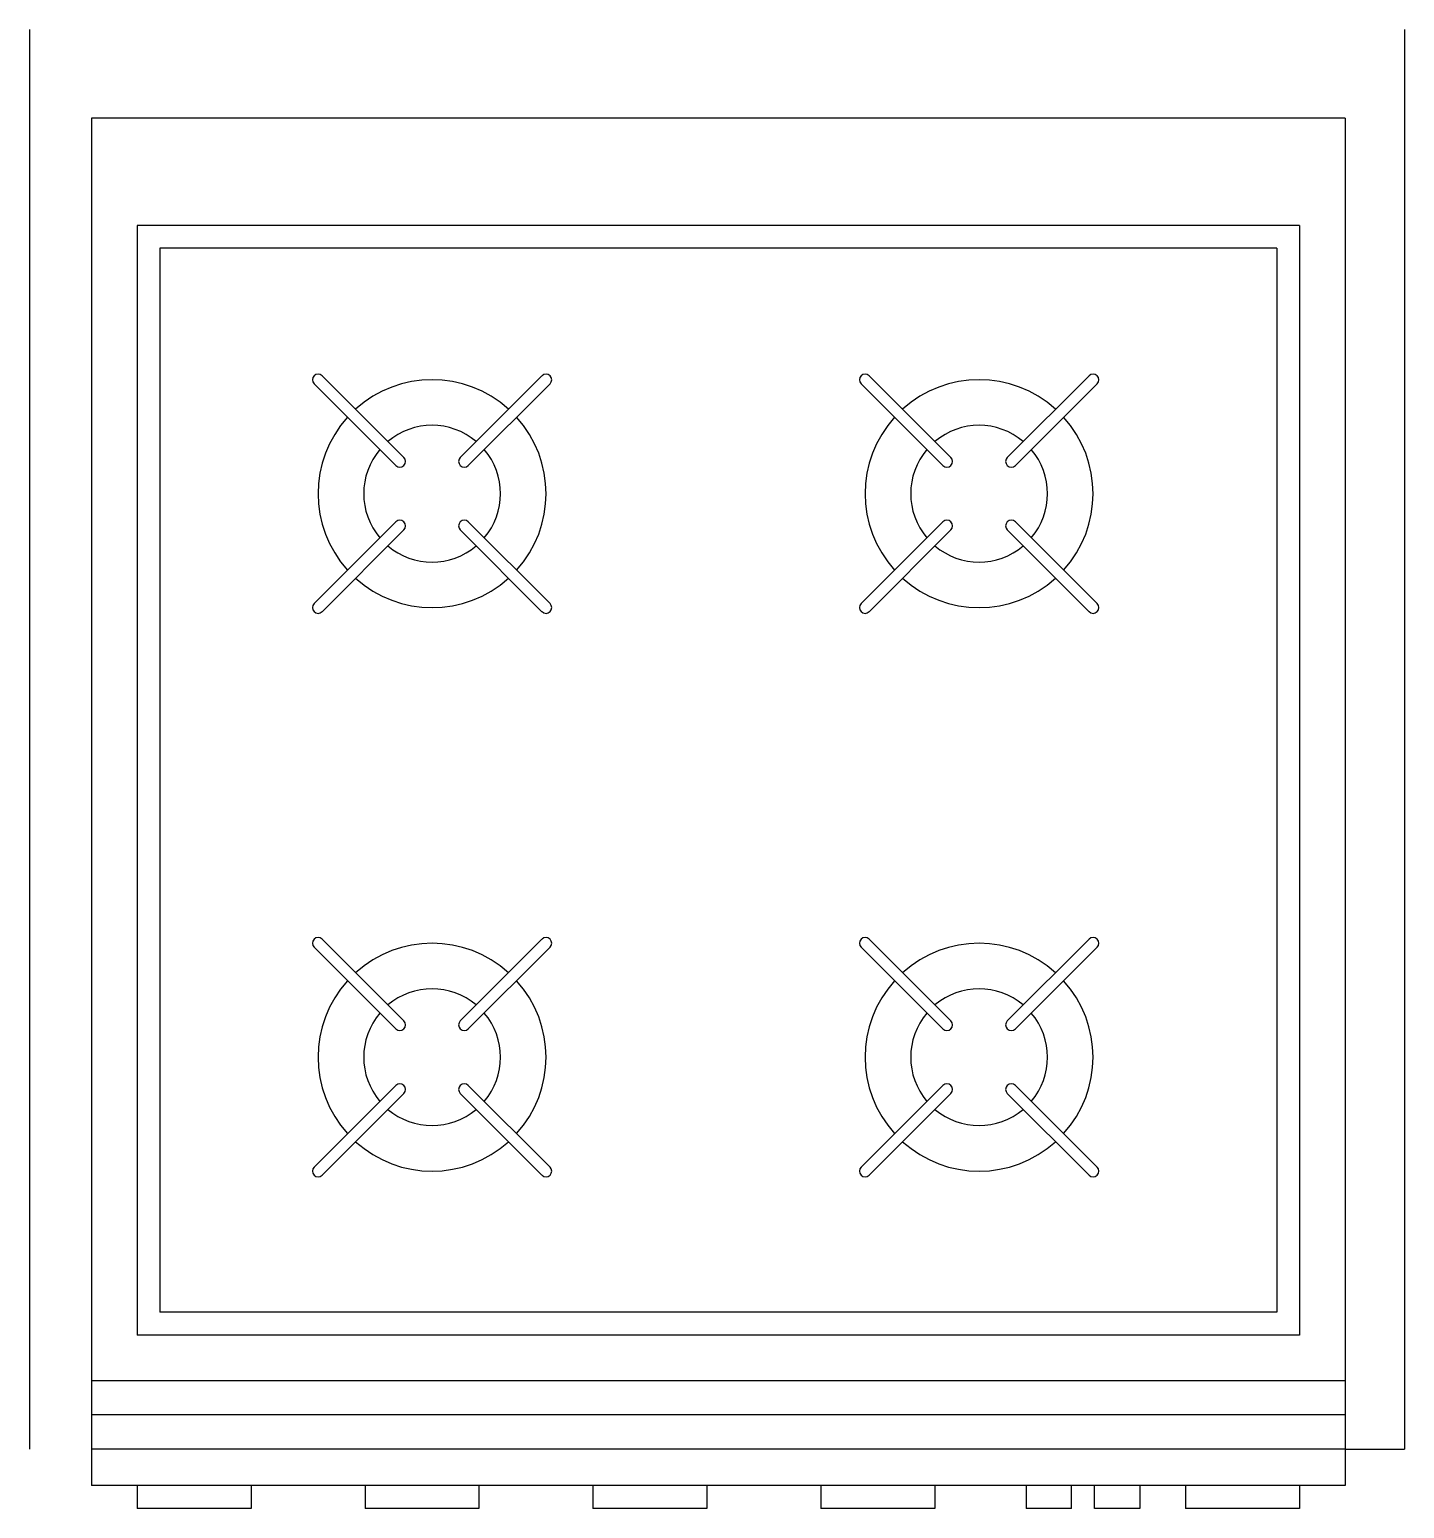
# Model space of a CAD drawing. Extents: x 71.287 to 71.89, y 381.639 to 382.288.
import ezdxf

# ---------------------------------------------------------------- set-up
doc = ezdxf.new("R2010")
doc.units = 0
doc.header["$LTSCALE"] = 0.01
doc.header["$MEASUREMENT"] = 0
doc.layers.get('0').update_dxf_attribs({"linetype": 'CONTINUOUS'})

msp = doc.modelspace()

# ---------------------------------------------------------------- linework, layer by layer
for p, q in [((71.28711, 382.28766), (71.28711, 381.66486)), ((71.89031, 382.28766), (71.89031, 381.66486)), ((71.86429, 382.24882), (71.31429, 382.24882)), ((71.31429, 382.24882), (71.31429, 381.64882)), ((71.86429, 382.24882), (71.86429, 381.64882)), ((71.84429, 382.20171), (71.33429, 382.20171)), ((71.33429, 382.20171), (71.33429, 381.71486)), ((71.84429, 382.20171), (71.84429, 381.71486)), ((71.83429, 382.19171), (71.34429, 382.19171)), ((71.34429, 382.19171), (71.34429, 381.72486)), ((71.83429, 382.19171), (71.83429, 381.72486)), ((71.41193, 382.13227), (71.44779, 382.09642)), ((71.45132, 382.09995), (71.41547, 382.13581)), ((71.51193, 382.13581), (71.47607, 382.09995)), ((71.47961, 382.09642), (71.51547, 382.13227)), ((71.65193, 382.13227), (71.68779, 382.09642)), ((71.69132, 382.09995), (71.65547, 382.13581)), ((71.75193, 382.13581), (71.71607, 382.09995)), ((71.71961, 382.09642), (71.75547, 382.13227)), ((71.44779, 382.07167), (71.41193, 382.03581)), ((71.41547, 382.03227), (71.45132, 382.06813)), ((71.47607, 382.06813), (71.51193, 382.03227)), ((71.51547, 382.03581), (71.47961, 382.07167)), ((71.68779, 382.07167), (71.65193, 382.03581)), ((71.65547, 382.03227), (71.69132, 382.06813)), ((71.71607, 382.06813), (71.75193, 382.03227)), ((71.75547, 382.03581), (71.71961, 382.07167)), ((71.41193, 381.88503), (71.44779, 381.84917)), ((71.45132, 381.85271), (71.41547, 381.88857)), ((71.51193, 381.88857), (71.47607, 381.85271)), ((71.47961, 381.84917), (71.51547, 381.88503)), ((71.65193, 381.88503), (71.68779, 381.84917)), ((71.69132, 381.85271), (71.65547, 381.88857)), ((71.75193, 381.88857), (71.71607, 381.85271)), ((71.71961, 381.84917), (71.75547, 381.88503)), ((71.44779, 381.82442), (71.41193, 381.78857)), ((71.41547, 381.78503), (71.45132, 381.82089)), ((71.47607, 381.82089), (71.51193, 381.78503)), ((71.51547, 381.78857), (71.47961, 381.82442)), ((71.68779, 381.82442), (71.65193, 381.78857)), ((71.65547, 381.78503), (71.69132, 381.82089)), ((71.71607, 381.82089), (71.75193, 381.78503)), ((71.75547, 381.78857), (71.71961, 381.82442)), ((71.83429, 381.72486), (71.34429, 381.72486)), ((71.84429, 381.71486), (71.33429, 381.71486)), ((71.86429, 381.69486), (71.31429, 381.69486)), ((71.86429, 381.67986), (71.31429, 381.67986)), ((71.86429, 381.66486), (71.31429, 381.66486)), ((71.86429, 381.66486), (71.89031, 381.66486)), ((71.86429, 381.64882), (71.31429, 381.64882)), ((71.33429, 381.64882), (71.33429, 381.63882)), ((71.38429, 381.64882), (71.38429, 381.63882)), ((71.43429, 381.64882), (71.43429, 381.63882)), ((71.48429, 381.64882), (71.48429, 381.63882)), ((71.53429, 381.64882), (71.53429, 381.63882)), ((71.58429, 381.64882), (71.58429, 381.63882)), ((71.63429, 381.64882), (71.63429, 381.63882)), ((71.68429, 381.64882), (71.68429, 381.63882)), ((71.72429, 381.64882), (71.72429, 381.63882)), ((71.74429, 381.63882), (71.74429, 381.64882)), ((71.75429, 381.63882), (71.75429, 381.64882)), ((71.77429, 381.64882), (71.77429, 381.63882)), ((71.79429, 381.64882), (71.79429, 381.63882)), ((71.84429, 381.64882), (71.84429, 381.63882)), ((71.38429, 381.63882), (71.33429, 381.63882)), ((71.48429, 381.63882), (71.43429, 381.63882)), ((71.58429, 381.63882), (71.53429, 381.63882)), ((71.68429, 381.63882), (71.63429, 381.63882)), ((71.74429, 381.63882), (71.72429, 381.63882)), ((71.77429, 381.63882), (71.75429, 381.63882)), ((71.84429, 381.63882), (71.79429, 381.63882))]:
    msp.add_line(p, q)
for centre, radius, start, end in [((71.4137, 382.13404), 0.0025, 45, 225), ((71.4637, 382.08404), 0.05, 47.86598, 132.13402), ((71.5137, 382.13404), 0.0025, 315, 135), ((71.6537, 382.13404), 0.0025, 45, 225), ((71.7037, 382.08404), 0.05, 47.86598, 132.13402), ((71.7537, 382.13404), 0.0025, 315, 135), ((71.4637, 382.08404), 0.05, 137.86598, 222.13402), ((71.4637, 382.08404), 0.03, 49.78019, 130.21981), ((71.4637, 382.08404), 0.05, 317.86598, 42.13402), ((71.7037, 382.08404), 0.05, 137.86598, 222.13402), ((71.7037, 382.08404), 0.03, 49.78019, 130.21981), ((71.7037, 382.08404), 0.05, 317.86598, 42.13402), ((71.4637, 382.08404), 0.03, 139.78019, 220.21981), ((71.44956, 382.09818), 0.0025, 225, 45), ((71.47784, 382.09818), 0.0025, 135, 315), ((71.4637, 382.08404), 0.03, 319.78019, 40.21981), ((71.7037, 382.08404), 0.03, 139.78019, 220.21981), ((71.68956, 382.09818), 0.0025, 225, 45), ((71.71784, 382.09818), 0.0025, 135, 315), ((71.7037, 382.08404), 0.03, 319.78019, 40.21981), ((71.44956, 382.0699), 0.0025, 315, 135), ((71.47784, 382.0699), 0.0025, 45, 225), ((71.68956, 382.0699), 0.0025, 315, 135), ((71.71784, 382.0699), 0.0025, 45, 225), ((71.4637, 382.08404), 0.03, 229.78019, 310.21981), ((71.7037, 382.08404), 0.03, 229.78019, 310.21981), ((71.4637, 382.08404), 0.05, 227.86598, 312.13402), ((71.7037, 382.08404), 0.05, 227.86598, 312.13402), ((71.4137, 382.03404), 0.0025, 135, 315), ((71.5137, 382.03404), 0.0025, 225, 45), ((71.6537, 382.03404), 0.0025, 135, 315), ((71.7537, 382.03404), 0.0025, 225, 45), ((71.4137, 381.8868), 0.0025, 45, 225), ((71.4637, 381.8368), 0.05, 47.86598, 132.13402), ((71.5137, 381.8868), 0.0025, 315, 135), ((71.6537, 381.8868), 0.0025, 45, 225), ((71.7037, 381.8368), 0.05, 47.86598, 132.13402), ((71.7537, 381.8868), 0.0025, 315, 135), ((71.4637, 381.8368), 0.05, 137.86598, 222.13402), ((71.4637, 381.8368), 0.03, 49.78019, 130.21981), ((71.4637, 381.8368), 0.05, 317.86598, 42.13402), ((71.7037, 381.8368), 0.05, 137.86598, 222.13402), ((71.7037, 381.8368), 0.03, 49.78019, 130.21981), ((71.7037, 381.8368), 0.05, 317.86598, 42.13402), ((71.4637, 381.8368), 0.03, 139.78019, 220.21981), ((71.44956, 381.85094), 0.0025, 225, 45), ((71.47784, 381.85094), 0.0025, 135, 315), ((71.4637, 381.8368), 0.03, 319.78019, 40.21981), ((71.7037, 381.8368), 0.03, 139.78019, 220.21981), ((71.68956, 381.85094), 0.0025, 225, 45), ((71.71784, 381.85094), 0.0025, 135, 315), ((71.7037, 381.8368), 0.03, 319.78019, 40.21981), ((71.44956, 381.82266), 0.0025, 315, 135), ((71.47784, 381.82266), 0.0025, 45, 225), ((71.68956, 381.82266), 0.0025, 315, 135), ((71.71784, 381.82266), 0.0025, 45, 225), ((71.4637, 381.8368), 0.03, 229.78019, 310.21981), ((71.7037, 381.8368), 0.03, 229.78019, 310.21981), ((71.4637, 381.8368), 0.05, 227.86598, 312.13402), ((71.7037, 381.8368), 0.05, 227.86598, 312.13402), ((71.4137, 381.7868), 0.0025, 135, 315), ((71.5137, 381.7868), 0.0025, 225, 45), ((71.6537, 381.7868), 0.0025, 135, 315), ((71.7537, 381.7868), 0.0025, 225, 45)]:
    msp.add_arc(centre, radius, start, end)

doc.saveas('drawing.dxf')
